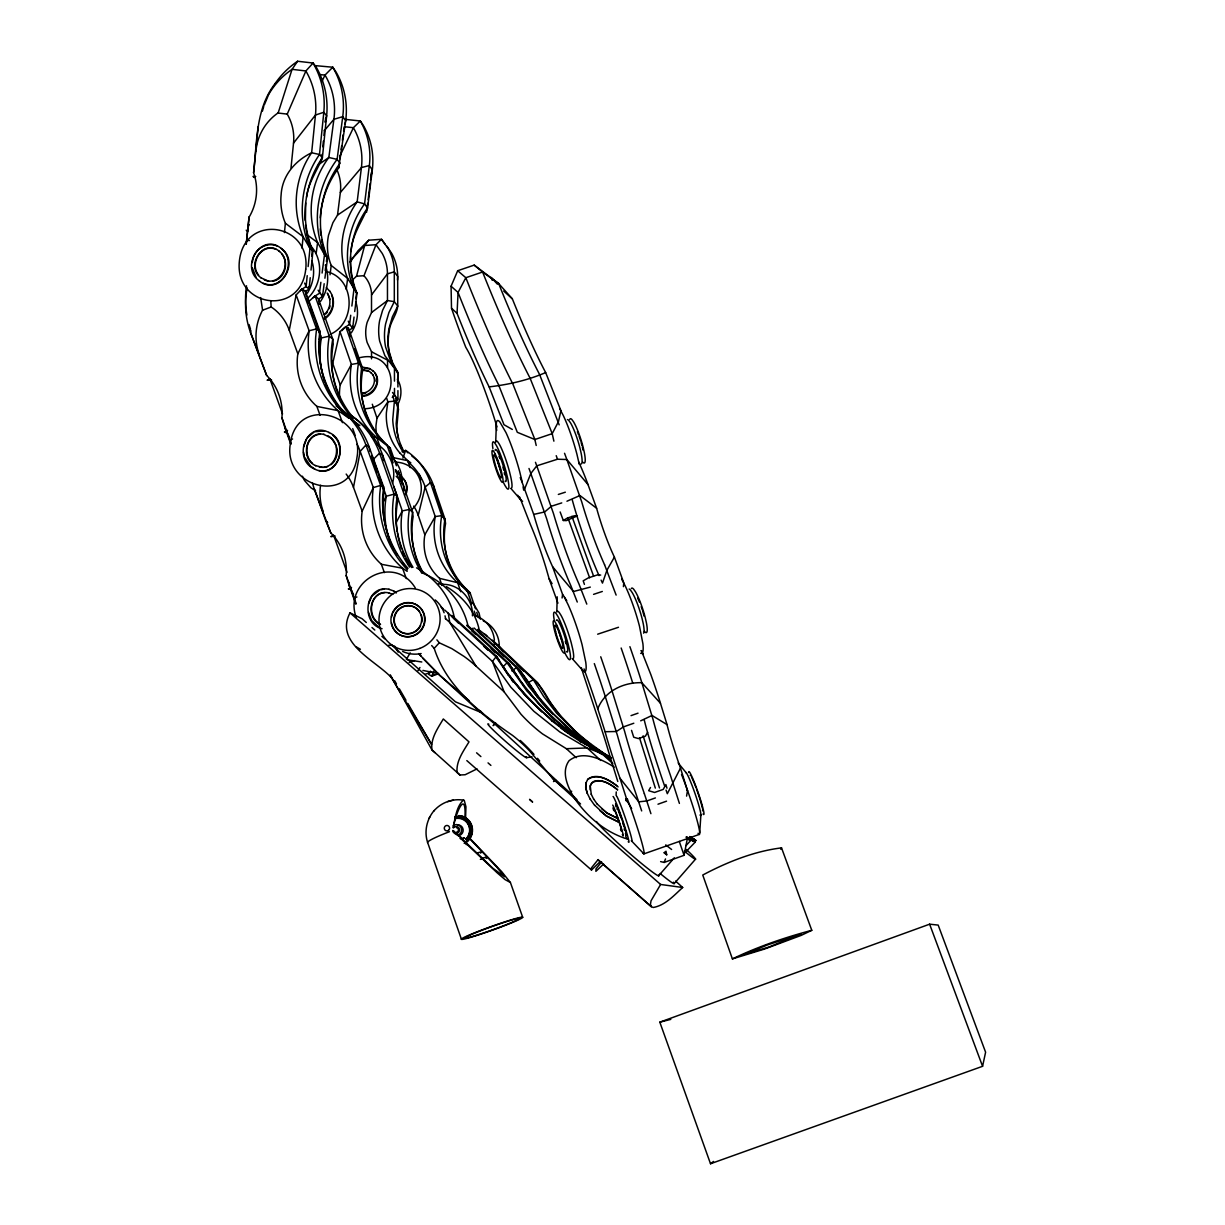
<?xml version="1.0" encoding="UTF-8"?>
<svg xmlns="http://www.w3.org/2000/svg" width="1225" height="1225" viewBox="0 0 1225 1225"><rect width="100%" height="100%" fill="white"/><g stroke="black" fill="none" stroke-linecap="round" stroke-linejoin="round"><path stroke-width="1.5" d="M556.808 611.796L557.207 596.82M401.968 483.89C402.642 475.315 399.871 466.281 394.205 459.773M472.452 615.838C473.462 599.209 458.717 583.1 441.689 584.463M495.712 442.148L496.293 425.856M465.041 816.478C466.051 787.001 454.062 817.795 453.618 827.533M616.098 795.53L616.252 791.932M585.902 782.744L585.688 787.491L587.158 793.05L590.282 799.358M512.31 429.454L503.996 424.723L489.127 386.87A246.455 30.227 72.2 0 1 457.063 313.401L458.058 292.469L465.837 277.723L482.589 272.011L498.652 283.526L512.356 298.854A248.323 35.295 72.3 0 0 545.661 372.584L560.928 410.651L558.462 421.645L552.215 433.65L553.884 441.168M397.497 280.066L397.681 276.345A53.043 49.306 -39.2 0 0 391.862 253.636L386.901 246.21M590.098 789.803L590.312 785.914L591.889 783.005C600.372 777.232 610.907 784.459 617.645 789.941M305.729 202.921L305.438 219.275A101.078 99.164 -46.4 0 0 312.942 251.079L311.012 270.097M685.77 772.546A22.525 1.822 70.8 0 1 692.952 787.782A22.923 1.853 70.8 0 1 700.914 814.702L699.689 832.893A40.9 3.216 70.8 0 1 698.051 833.276M465.577 818.116L465.944 806.77L464.244 800.338C453.219 797.996 441.031 802.467 433.788 811.072M623.418 586.653L623.77 582.855L614.399 557.099A58.831 9.968 71.7 0 1 596.621 508.252L588.015 484.625A58.249 9.509 71.7 0 0 578.675 461.963M258.199 126.68L253.636 172.403C257.127 142.207 255.413 108.918 275.15 83.499M284.43 232.597L285.379 223.241A59.336 58.126 -48.5 0 1 281.122 194.76C282.209 175.849 294.827 160.843 311.64 152.773L315.468 115.028A74.48 72.642 -49.4 0 0 305.867 70.973L313.079 63.042L316.004 66.686M290.999 167.993L293.525 143.141A49.046 47.882 -50 0 0 287.232 114.124L305.913 70.958L292.055 69.335A75.628 73.929 -47 0 0 268.887 94.08M301.962 248.139L303.126 236.747A90.849 89.073 -46.9 0 1 296.389 208.143C295.148 188.665 300.493 168.836 311.64 152.773L319.495 154.488L322.389 157.688C317.091 170.673 308.287 182.709 306.541 197.21M307.215 275.656L306.112 286.573A26.797 26.307 -52.8 0 0 300.431 290.723M308.133 266.56L309.986 248.353L303.126 236.747L285.379 223.241M311.701 256.285L312.283 250.589L309.129 243.683M321.256 161.976L322.022 154.381M322.788 146.801L323.369 141.105M323.951 135.408L324.518 129.727M310.231 277.708L309.083 289.115A26.659 26.169 -52.8 0 0 306.127 290.983M246.21 243.959L249.073 216.917L246.286 244.051M318.975 339.34L319.847 331.148L305.377 291.274L302.024 288.84L296.144 294.919L289.284 330.214L297.828 353.841A59.397 58.142 -59.4 0 0 316.877 406.378M493.997 646.172L494.41 642.819A192.31 177.319 -61.3 0 0 482.267 632.391L478.056 629.237M330.046 274.783L331.209 265.458L347.624 278.381L356.996 293.234L354.714 311.548M331.24 265.442A54.65 52.262 -36.7 0 1 328.545 235.169L332.924 222.674L337.518 215.125L340.351 192.524A45.218 42.982 -38.1 0 0 337.135 170.26M346.246 289.406L347.624 278.381A83.744 80.192 -35.3 0 1 341.897 245.628C342.587 229.948 347.931 214.559 357.149 201.865L361.421 167.565A68.6 65.124 -37.6 0 0 353.382 127.706L360.349 120.984L363.366 125.486A76.302 72.459 -37.5 0 1 372.323 169.846L367.561 208.02C361.651 222.093 351.942 235.46 351.054 251.554M350.717 315.238L349.584 324.441L352.678 328.055A25.067 24.087 -39.8 0 0 349.891 329.77M351.866 306.036L353.918 289.467A93.667 89.793 -34.9 0 1 347.517 252.825C348.267 235.292 354.255 218.081 364.56 203.886L369.322 165.543L361.421 167.565L340.351 192.524M355.847 298.747L356.521 293.234A88.46 84.816 -35.1 0 1 354.683 288.258M366.551 212.369L367.684 203.319M368.128 199.69L370.149 183.383M370.608 179.769L371.053 176.14A72.428 68.799 -37.6 0 0 371.42 172.495M354.04 317.045L352.678 328.055L352.433 326.279M320.873 282.286L319.403 293.387A29.277 28.389 -44.6 0 0 313.278 297.706M322.083 273.037L324.533 254.54L317.597 242.611L306.878 234.618M324.901 278.228L327.58 257.97A98.214 95.106 -39 0 1 340.06 163.216L337.105 159.357L342.74 116.666A81.034 77.787 -41.5 0 0 332.756 67.222M325.207 270.572L325.927 265.075M326.417 261.4L326.891 257.725A93.177 90.206 -39.2 0 1 322.542 244.357M320.276 217.851A93.177 90.206 -39.2 0 1 338.743 167.825L339.233 164.165M339.968 158.668L340.443 155.008M341.178 149.496L341.653 145.836M342.387 140.339L343.107 134.842M343.597 131.167L344.072 127.507M324.181 283.741L322.481 296.634A29.14 28.267 -44.6 0 0 319.312 298.594M316.142 253.59L317.597 242.611A88.231 85.352 -39.4 0 1 328.836 157.489L333.904 119.3L342.74 116.666L345.68 120.739L338.758 167.84M686.582 796.112L687.47 790.692L680.487 768.106A57.927 4.425 70.4 0 1 667.043 724.603L660.459 703.272A57.805 4.318 70.5 0 0 650.812 674.5L641.395 650.659M398.447 438.412A66.472 62.812 -39 0 1 396.839 426.974L398.431 409.426L397.849 405.077L394.419 401.126L387.881 401.8L376.994 418.138L375.998 425.442A41.482 39.108 -40.6 0 0 376.32 432.67M381.373 564.25A59.673 58.739 -65.4 0 1 362.171 511.208L353.504 487.366L360.181 451.382L365.969 444.966L369.016 446.604L383.624 486.846L384.114 491.24A95.81 94.463 -62.2 0 0 391.847 545.11M660.612 861.604L664.134 862.446L684.086 855.31L687.608 837.226M371.053 176.14L372.293 169.846L369.322 165.543M452.928 827.625C455.409 818.361 456.144 806.754 463.463 800.048M325.283 122.133L326.646 115.701A82.81 80.773 -49.3 0 0 315.973 66.717M982.572 1066.301L985.604 1052.214L938.182 925.089L929.622 924.186L659.816 1022.171L710.515 1163.75L982.572 1066.301L929.622 924.186M553.516 781.581L555.538 779.881M252.182 262.548L252.932 259.149M339.999 331.623L351.391 364.407L340.213 384.956L332.725 363.32L339.999 331.623L345.741 326.539L358.496 363.182A93.866 90.175 -42.8 0 0 387.039 445.119L393.164 462.836M344.883 124.123L345.68 120.739A80.651 77.435 -41.5 0 0 335.742 71.525L332.771 67.222L316.494 65.737M439.576 578.338A50.057 47.714 -42.3 0 1 424.861 534.804L418.23 515.281L425.182 487.014L430.496 482.635L433.788 486.218L444.981 519.109A84.755 80.988 -39.8 0 0 470.094 592.762L475.514 608.794M329.372 308.578L330.03 306.005M303.601 446.987L306.526 439.04M368.603 603.711L371.941 595.932L379.658 590.067M352.157 280.234L356.521 276.222L364.637 245.505L368.771 240.192L381.48 239.288L388.447 249.027A53.287 49.505 -39.2 0 1 394.297 271.843L394.312 301.672L388.907 312.559L385.584 323.982A63.899 59.933 -37.4 0 0 385.615 347.088L391.449 363.366L397.88 372.492L397.911 386.978M392.521 483.278C396.701 468.731 390.009 451.612 376.733 444.124M262.426 111.062L263.773 106.407M251.033 330.765L250.497 332.419L266.652 375.447A53.793 52.491 -65 0 1 281.918 417.832L291.183 443.772M434.186 810.475C426.713 819.28 423.972 831.591 427.663 842.586L461.412 939.223M402.933 458.135L405.628 450.387L407.894 452.867M264.324 104.906L268.642 94.524M366.306 622.484L362.064 618.717L350.013 612.883C333.966 643.339 376.488 660.734 392.153 678.436M664.134 862.446L665.512 858.939M566.746 600.633L562.581 594.37L552.613 566.762A63.118 9.448 71.7 0 1 533.717 514.408L524.591 489.081L530.823 473.493L536.764 465.837L557.497 459.222L566.853 459.528L588.015 484.625M397.528 404.893C401.984 397.022 402.198 387.039 397.405 379.26M397.604 382.384L397.88 372.492L392.429 362.278L389.091 351.299A63.608 59.703 -37.4 0 1 389.06 328.269L392.352 316.908L397.742 306.066L397.681 276.345L394.266 271.843L387.422 273.849L371.512 294.949L371.512 312.543L367.178 322.282A37.653 35.234 -38.7 0 0 367.178 342.556L371.527 351.759L371.527 358.864M496.967 426.928A73.362 8.33 71.6 0 0 465.791 347.318A124.858 14.777 71.9 0 1 451.504 308.195L451.076 286.221L457.691 270.725L474.197 265.105L498.652 283.526A312.758 44.222 72.4 0 0 539.567 374.452L559.167 424.861M433.849 671.132L431.659 676.185L428.551 674.271L430.388 671.147M362.141 511.208L373.303 487.581L360.181 451.382A74.174 72.612 -66.5 0 0 357.149 444.262M339.876 156.172L353.413 127.691L344.286 126.711M321.792 81.753L325.008 75.062L332.771 67.222M297.828 353.841L309.129 330.765L296.144 294.919M253.315 257.449C256.454 247.925 267.678 241.846 277.141 246.011M307.353 293.188C313.233 283.71 315.468 271.72 311.885 261.002M382.95 502.602L386.288 496.217L373.288 459.467A73.546 71.264 -56.4 0 0 371.879 455.807M396.318 522.355L402.29 510.932L393.746 486.31M351.299 332.833C357.287 323.737 359.323 312.053 355.709 301.672M318.714 342.908L321.409 337.932L308.623 301.763L315.024 295.761L329.326 336.171L332.741 339.126A98.766 95.78 -47.4 0 0 352.892 417.281M320.537 301.381C327.825 290.815 329.77 277.034 325.283 264.983M249.349 224.573L247.925 227.1L248.047 230.591M650.49 787.491L648.683 790.707L654.594 792.468L663.215 789.405L665.879 784.582L666.967 788.211M350.825 261.446L352.402 258.643M424.83 534.789L435.212 516.567L425.182 487.014A62.108 58.678 -44.5 0 0 407.879 461.764M614.399 557.099L607.018 570.054L602.47 583.1L601.092 580.114M680.487 768.106L667.319 793.708L666.063 790.094M647.627 732.32L645.437 736.118L638.485 738.583L633.738 737.236L631.533 730.36M406.363 659.387L410.222 652.864M780.723 849.231L781.535 847.884C754.217 851.207 727.068 862.109 702.752 875.033L732.397 958.899L764.247 949.145L801.288 935.349L811.777 930.311L781.535 847.884M417.939 670.733L419.945 667.503M349.983 262.028L358.083 250.696L368.771 240.192M313.079 63.042L297.598 61.25L292.055 69.335L278.136 113.037L287.262 114.109M429.133 818.086L429.699 817.274M562.581 594.37L562.091 597.984M682.677 887.497L660.612 884.465L651.042 900.788L650.429 904.326L651.21 906.592L653.277 907.48C665.282 905.336 674.041 895.368 682.677 887.497L675.587 881.097M576.96 799.619L570.268 793.065L571.692 791.212M352.387 258.398L364.637 245.505L375.998 244.709L381.48 239.288L384.941 243.928M293.525 143.141L315.468 115.028L323.767 112.302L326.646 115.701L322.389 157.688C309.757 175.864 303.984 198.389 305.163 220.408M732.397 958.899C757.54 946.833 784.735 937.462 811.777 930.311M598.137 859.552L591.399 867.943L591.491 870.026L599.362 862.385M601.613 861.895L595.993 868.893L595.901 871.327L603.619 864.038M324.334 130.677L333.904 119.3M658.591 875.814L674.317 857.806M674.24 883.547L695.555 859.123M495.114 723.378L493.139 725.644L495.62 722.964M580.558 803.967L552.919 778.717L529.858 751.216A147.551 147.245 19.6 0 0 512.586 735.429C480.506 713.486 446.543 686.903 434.201 648.347L439.285 642.788L451.765 648.607L464.183 656.508A133.219 132.974 27.9 0 1 476.004 666.124L504.072 691.773L520.947 714.19A162.558 162.512 -33 0 0 542.553 733.928L566.379 748.705L576.225 757.708M324.38 314.427C330.459 309.251 331.761 299.604 327.152 293.051M325.758 313.952L327.504 312.053M306.924 298.946C322.527 285.364 324.472 258.138 308.761 243.928M685.969 845.633L691.053 840.136L686.383 836.935M686.26 851.406L695.264 842.065L689.399 838.053M307.353 437.57L313.615 432.486M373.288 459.467L379.597 453.097L382.782 455.47L397.267 496.339A99.547 97.372 -51.3 0 0 411.784 567.573M331.056 464.658C336.278 460.539 338.422 453.189 336.492 446.865M466.71 844.561L466.021 844.438M710.515 1163.75L713.517 1161.453M511.943 670.994L516.414 667.564C530.318 681.131 538.066 700.914 553.103 714.129M392.23 397.39L394.496 395.66L394.481 388.386M395.69 401.387L397.941 399.672L397.926 390.607M371.512 312.543L387.467 300.538L394.312 301.672L397.742 306.066C396.869 314.84 389.917 322.083 389.213 331.209A60.362 56.656 -37.5 0 0 389.244 353.06L392.413 363.488L397.589 373.181M389.458 448.748L390.3 448.151A93.437 89.777 -42.8 0 1 361.926 366.535L349.186 330.061A76.18 72.52 -47.5 0 0 348.267 327.642M318.485 164.686L328.851 157.504L337.105 159.357M337.518 215.125L357.149 201.865L364.56 203.886L367.561 208.02C356.888 222.659 351.039 240.544 350.472 258.613A88.46 84.816 -35.1 0 0 351.973 277.998M323.706 318.577C331.745 314.121 334.915 303.463 331.73 295.041M324.212 319.051C333.874 313.722 336.431 299.451 329.494 290.922M330.275 334.318C356.23 323.078 355.48 279.178 327.228 271.736M587.847 779.437C597.632 772.485 610.127 780.585 618.12 786.894M477 768.887L465.148 774.736L459.911 774.996L431.95 749.914L390.27 674.822M594.63 780.968L591.798 782.729L590.22 785.654L591.277 794.382M563.316 520.487L567.359 518.053L574.357 515.786L577.297 515.939L566.272 520.625L563.316 520.487L560.147 511.958M463.142 838.62L464.413 837.808L460.952 838.788M269.607 378.862L267.111 380.209L271.583 379.995M434.982 674.408L431.659 676.185L438.489 673.781M287.569 430.327L284.414 431.981L285.869 432.716M640.69 720.821L652.037 715.461L667.058 724.633M566.945 501.224L579.946 495.528L596.621 508.268M333.384 535.402L330.827 536.642L335.191 536.075M452.745 830.504C451.872 834.026 465.975 837.992 460.018 838.497M351.544 587.403L348.329 588.934L349.661 589.332M522.707 917.341A32.554 1.883 -19.7 0 0 476.709 931.995A32.554 1.883 -19.7 0 0 476.739 935.456A32.554 1.883 -19.7 0 0 522.707 917.341L510.412 882.521L505.113 879.642L497.411 873.058L460.876 838.574M259.333 354.852A54.053 52.782 -59.8 0 1 262.517 310.262L271.138 306.985L270.832 301.304M402.122 451.734L405.628 450.387A69.396 65.553 -44.5 0 1 430.45 482.65M409.089 662.541L414.479 660.581M424.83 674.408L431.705 671.943M655.406 797.934L646.892 800.951L638.776 801.839L619.972 778.243A62.123 3.522 70.5 0 1 605.073 731.692L597.769 708.862C604.599 690.931 623.586 682.172 641.839 682.692L660.459 703.272M657.978 804.213L666.553 801.165M631.043 715.63L638.026 713.164M633.8 723.24L623.448 726.9L616.405 731.509L605.089 731.723M699.322 834.409L643.921 853.871L631.916 841.315M597.662 634.198L618.487 627.277M593.574 594.355L602.317 591.461M590.327 587.097L573.468 591.522L552.613 566.762M558.34 494.441L565.337 492.19M561.754 502.908L551.372 506.247L544.712 511.943L533.732 514.408M272.67 281.245C286.405 279.024 290.049 258.98 279.04 251.156M545.661 372.584C527.378 380.363 508.635 384.619 489.127 386.87M373.303 487.581L380.653 485.406L383.624 486.846L382.751 495.084A101.246 99.838 -61.8 0 0 408.017 568.415M453.434 800.109L447.63 801.64M659.816 1022.171L670.795 1019.384M315.024 431.705L324.548 430.94M381.235 589.715L384.374 589.011M329.326 336.171L321.409 337.932A88.736 85.98 -48.1 0 0 322.267 373.441M320.2 434.186C306.219 435.273 302.422 454.934 312.452 463.31M323.691 467.429L327.565 466.587M416.699 559.856A89.471 86.822 -46.4 0 1 413.131 516.659L412.549 512.096L409.38 509.432L402.29 510.932A84.724 82.106 -46.7 0 0 412.993 567.343M384.88 592.594C368.847 593.834 366.979 617.921 380.546 624.337M359.155 357.838C398.248 347.517 402.872 407.665 364.591 408.737M362.018 395.69C372.614 395.415 381.128 382.767 375.08 373.349M362.569 396.242C375.126 396.211 383.226 378.816 372.66 370.532M361.926 393.164C370.654 392.995 377.729 382.613 372.813 374.819M362.478 393.715L365.708 393.133M686.919 838.834L691.053 840.136L686.138 837.226M691.053 840.136L687.914 838.681M526.628 757.632L532.018 756.805M595.932 780.8C604.032 779.712 611.566 784.735 617.538 789.666M356.521 276.222L364.009 275.702L375.998 244.709L382.231 253.422A47.683 44.299 -39.3 0 1 387.452 273.849L387.467 300.538L382.613 310.262L379.658 320.475A57.116 53.532 -37.7 0 0 379.673 341.147L384.88 355.679L394.45 368.373L394.465 381.113M566.379 748.705L587.097 747.954L601.705 753.467L612.791 763.604M255.749 176.461L253.024 176.446L254.111 177.487M600.694 575.061L597.08 575.015L588.322 577.909L583.207 580.818L584.417 584.386M361.957 367.025L369.521 368.449L373.212 371.098M362.508 367.592L370.072 369.031M318.883 470.507C338.222 474.534 347.196 446.543 332.924 435.319M362.049 369.537L368.266 370.762L371.389 373.058M362.6 370.118L368.817 371.328M389.259 589.347C365.172 584.049 359.844 623.341 382.062 628.716M324.196 434.462C305.76 429.853 299.589 459.191 315.866 465.73M319.235 466.985C337.273 470.706 343.077 442.654 327.565 435.671M322.374 467.337L315.392 465.577M388.861 645.177L392.398 645.422M246.684 240.314L249.517 240.529M388.907 592.9C370.532 588.567 364.33 617.155 380.118 624.306M319.541 74.557L325.008 75.062A72.52 69.626 -41.6 0 1 333.92 119.3M346.062 119.453L360.349 120.984M438.351 583.743L443.419 584.478M407.251 659.77L421.813 661.99M407.19 571.355L402.55 568.216L381.358 564.281L384.374 572.596M423.865 573.698C445.41 582.411 462.928 602.853 467.996 625.807M422.916 670.427L438.504 673.52M391.862 457.308L407.833 460.722L410.819 462.82M371.42 436.483L376.856 437.708L390.3 448.151L396.425 465.73M263.298 283.266C283.679 291.856 297.66 260.267 280.877 248.216M276.069 249.364C261.338 242.902 249.104 263.559 258.582 275.074M264.386 279.913C279.132 286.405 291.382 265.703 281.888 254.172M268.719 281.291L260.925 277.784M329.219 432.609C306.189 420.328 292.254 459.252 314.212 468.838C337.518 481.211 351.284 441.521 328.744 432.41M388.83 589.286L393.96 591.047M323.722 434.278L331.454 438.274L336.171 445.456M388.478 592.839L392.766 594.324M619.008 822.128L606.268 815.804L600.097 810.858M619.115 822.434L606.375 816.095L594.615 805.162M625.699 838.543C604.048 831.362 585.933 815.682 573.499 796.786C567.527 786.22 560.989 771.872 569.074 760.679C582.778 749.853 601.475 759.071 614.261 767.095M617.339 818.147L606.85 812.864L601.766 808.776M617.446 818.438L606.942 813.155L597.279 804.075M604.859 755.764L609.805 757.754L601.49 753.375M482.589 713.103L455.424 701.818L391.77 645.146M603.251 754.738L609.912 757.555M594.094 749.532L601.705 752.426L611.367 761.246M691.099 838.099L695.907 840.61L689.614 836.568M687.991 838.375L695.264 842.065L689.062 838.176M695.264 842.065L690.441 839.6M589.608 746.867L602.057 754.432M371.527 351.759L387.544 360.15L387.559 367.653M611.183 757.999C579.333 742.074 551.342 718.876 528.649 691.513M605.242 754.569L611.275 757.877M481.471 711.74L476.571 708.969L439.453 675.052L419.455 654.548M478.209 709.903L476.571 708.969L493.629 723.041M611.367 757.877L595.381 747.985M356.368 646.923L360.41 649.281M579.992 741.217L601.705 753.467L601.705 752.426C565.506 734.464 533.978 707.529 509.493 675.465M598.397 751.66L570.314 732.963L551.74 717.283L526.872 690.946L507.028 662.756L466.633 625.424M590.45 747.388L593.574 749.241M595.626 748.843L608.059 756.177M602.685 754.156L607.232 756.866M259.087 280.724C278.948 297.308 300.891 262.441 281.367 248.552C261.262 231.724 239.273 267.586 259.578 281.03M279.53 251.477C263.023 237.328 244.571 266.943 261.415 278.09M686.75 838.359L689.859 840.335M687.608 837.578L692.293 840.58M608.151 756.499L578.736 735.138M570.452 734.985L581.308 742.182M581.14 741.217L587.342 745.321M695.065 840.044L691.283 837.548L695.907 840.61L690.732 837.18M315.591 490.873L310.874 487.734L304.55 480.537L302.391 476.203M598.489 750.481L586.117 742.503L567.711 728.232M593.65 748.444L598.137 751.446M352.785 420.634L359.874 425.504M314.687 468.991L310.522 466.082L304.749 457.415M393.547 590.986L396.349 592.961M379.352 627.613L371.742 620.662L368.526 612.423M561.065 728.186L567.772 733.04M571.202 735.567L551.556 720.637M416.561 567.849C436.207 579.012 450.892 596.789 454.643 619.437M571.983 734.525L575.03 736.746M589.026 744.172L570.712 729.962L553.654 714.007L538.357 696.749L519.63 669.585L477.49 630.186M583.284 741.125L586.224 743.284M461.626 585.473A80.421 76.853 -40.1 0 0 469.405 593.467L470.063 592.793L466.909 589.654L457.675 582.717L439.561 578.353L441.98 585.473M484.043 633.616L486.846 635.729M663.843 852.631L666.706 854.79L665.971 851.191M446.375 586.637C463.708 597.065 476.892 613.051 479.863 633.463M312.283 250.589L312.942 251.079L309.986 248.353M400.498 480.46L401.923 481.563L396.165 476.28M616.772 785.638C609.024 779.789 596.988 772.439 587.77 779.161L585.979 783.02L585.764 787.752L587.234 793.325M570.498 733.316L560.606 725.154M591.108 744.693L575.122 731.003L560.637 715.813L548.05 699.582L537.744 682.8L498.942 646.111A191.452 176.66 -61.3 0 0 492.327 640.17M588.291 743.59L592.165 746.729M573.208 733.147L576.072 735.459M474.197 265.105L482.589 272.011A372.522 51.879 72.5 0 0 530.119 378.265L552.215 433.65L534.866 439.515L517.302 432.303L498.468 384.558A316.387 40.257 72.3 0 1 458.058 292.469L451.076 286.221M512.356 298.854L503.705 291.045M457.691 270.725L465.837 277.723A372.4 49.551 72.5 0 0 512.907 384.099L534.866 439.515A101.353 13.153 71.4 0 0 536.213 445.471M469.206 700.731L439.453 675.052L422.717 658.177M563.531 787.843L552.919 778.717L550.071 774.583M246.21 230.177L247.588 231.372M551.908 720.882L524.576 694.851L509.018 676.123L495.941 656.799L448.258 613.22A227.727 227.192 31.5 0 0 444.629 609.973M350.013 612.883L660.612 884.465M396.379 472.084L399.61 474.917L400.514 479.756M466.817 760.603L591.491 870.026M476.586 752.808L480.889 756.591M488.04 762.884L490.903 765.411M529.552 799.45L532.416 801.962M529.767 799.435L532.615 801.946M371.971 627.522L374.804 630.048M381.878 636.342L384.696 638.853M570.406 730.743L542.66 703.655L528.343 685.878L516.414 667.564L474.09 627.996M584.417 740.436L556.318 712.797L543.701 696.504L533.35 679.661L494.41 642.819L498.942 646.111L503.46 651.669M316.188 296.817L318.5 298.9L332.741 339.126L333.261 344.133A93.713 90.864 -47.7 0 0 334.639 383.547M451.826 615.44L496.477 656.248L499.417 660.627L496.6 658.055M458.625 623.341L452.255 616.849M483.936 646.478L488.163 650.337M600.817 760.511L587.097 747.954L559.779 731.938L533.809 711.235L510.84 687.21L492.435 661.439L449.759 622.453A203.794 203.335 31.3 0 0 445.41 618.594M494.701 723.914L570.268 793.065M434.967 752.671L431.95 749.914C430.419 738.522 437.8 728.324 443.312 718.968L468.991 741.875C463.448 751.139 455.976 761.077 457.078 772.408L459.911 774.996M467.307 625.041L508.896 663.475L517.853 677.165M471.594 630.661L475.79 634.55M491.194 648.791L495.405 652.68M451.504 308.195L457.063 313.401M498.498 651.47L504.011 656.615M516.889 664.7L523.718 671.147M524.423 678.711L528.434 682.524L537.683 697.592M349.722 417.756L352.08 420.007M541.833 711.985L526.444 696.535L511.759 678.864M554.45 719.718L538.342 703.395L521.437 682.279M327.351 522.08L325.62 520.38L314.258 488.897A83.04 81.554 -62.8 0 1 312.513 483.278M453.388 830.611L492.971 868.326L504.547 876.763L496.768 867.086L469.818 838.834M576.975 733.729L564.327 720.53M469.726 838.206L501.638 871.588L510.412 882.521M346.889 327.718L349.186 330.061L350.442 336.661M326.34 287.615L329.984 291.428M399.993 453.158L407.833 460.722L410.176 467.613M497.472 284.246L491.24 277.447A156.31 21.116 72.1 0 0 492.205 280.265M431.675 645.56L434.201 648.347M533.962 754.37L531.604 751.752A224.098 223.532 20.7 0 0 520.273 740.451M324.533 254.54L327.58 257.97L325.329 254.31M572.289 658.667L581.676 669.294A41.864 6.079 71.9 0 0 585.749 662.174L582.089 644.733A42.906 6.232 71.9 0 0 568.002 604.492L564.48 597.463M511.039 488.607L520.487 499.524A41.589 5.941 72.4 0 0 522.631 501.209M415.321 588C394.327 553.378 342.954 580.451 356.153 617.323M370.838 372.492L373.349 375.386M472.682 602.486L479.082 613.036L480.384 619.207M418.858 653.538L421.063 656.187M537.484 758.306L539.704 760.985M678.16 762.976L686.459 773.082M478.47 631.748L480.797 634.596M561.142 716.763C549.826 705.952 545.707 689.139 533.35 679.661L528.434 682.524L529.338 686.077M436.896 639.848L439.285 642.788M590.205 799.083L594.707 805.438M593.666 799.067L597.371 804.35M502.648 665.895L510.672 677.348M524.116 686.061L508.896 663.475L507.028 662.756L503.046 666.783L508.39 675.281M511.346 679.492L513.336 682.294M517.67 495.252L520.487 499.524M505.267 669.784L496.477 656.248L492.435 661.439L504.072 691.773M625.837 800.645L625.761 798.639L631.625 808.592M664.884 851.865L666.706 854.79M392.521 392.49L397.65 398.967M519.676 497.059L530.18 523.933A65.737 9.341 71.6 0 1 545.937 567.665L549.152 578.843L552.092 583.636M476.004 666.124L449.759 622.453L448.258 613.22M390.254 675.664L431.567 744.387L407.848 703.502M617.63 809.082L617.216 808.393L617.155 809.266M394.557 646.096L398.156 652.113M641.15 650.582L643.064 653.813M624.229 829.738L624.811 830.397L624.352 828.115M394.572 680.61L396.471 683.872M399.319 688.787L405.95 700.225M256.117 277.371L252.273 267.816M559.595 408.568L563.056 415.045A42.538 6.875 72.5 0 1 576.99 454.49L579.241 464.244M327.657 293.556L330.076 299.497M621.672 579.18L625.332 586.147A42.814 7.028 71.9 0 1 639.496 626.266L642.911 643.737A41.773 6.86 71.9 0 1 640.629 653.293M591.185 794.106L593.757 799.343M686.628 788.977L687.47 790.692M353.566 594.737L349.079 585.382L346.185 575.582A54.068 52.997 -71.4 0 0 330.735 532.814L314.258 488.897M281.934 417.832L284.981 428L289.559 437.585M604.568 564.74L616.129 595.09M620.508 829.325C625.301 839.63 614.108 805.989 614.077 810.261M354.331 288.319L356.996 293.234A93.238 89.41 -34.8 0 1 350.61 256.745M330.75 532.798L325.62 520.38A82.075 80.375 -72.1 0 1 327.642 522.508M304.673 283.097L306.112 286.573L309.083 289.115L308.623 286.665M618.273 810.475L621.044 817.764M318.117 290.187L322.481 296.634L322.053 294.413M348.283 321.149L349.584 324.441A25.189 24.194 -39.8 0 0 346.782 326.187M584.019 668.927L587.296 678.007A61.878 3.43 70.6 0 1 597.769 708.877M571.907 516.337L593.558 576.056M568.002 518.083L589.623 577.771M586.79 604.109L578.95 583.973A101.721 16.047 71.6 0 1 553.47 513.535L536.764 465.837A97.709 14.455 71.8 0 0 535.463 462.3M371.512 456.527L377.178 472.146M379.061 477.352L384.114 491.24M306.725 297.981L308.593 303.142M310.461 308.302L313.585 316.892M316.708 325.498L320.445 335.818L319.847 331.148L316.555 328.897L302.024 288.84M352.723 428.612L355.235 435.549M402.55 568.216L406.317 578.598M342.433 422.64L338.085 410.635A90.374 88.522 -57.2 0 1 309.175 330.765L316.555 328.897L315.683 337.135A101.323 99.286 -56.4 0 0 343.046 412.549L348.941 418.2L338.085 410.635L316.862 406.409L320.092 415.336M577.266 602.042L570.911 585.826A96.545 14.96 71.6 0 1 546.702 518.864L530.823 473.493A93.039 13.552 71.8 0 0 528.986 468.471M549.152 578.843L557.926 603.19M333.629 535.279L346.997 572.305M346.185 575.582L356.092 603.481M355.878 604.216L349.079 585.382A82.075 80.375 -72.1 0 0 349.248 582.411M269.944 378.984L282.546 413.912M266.652 375.447L250.497 332.419A82.672 80.712 -58.1 0 1 247.205 287.875M284.981 428L290.769 444.078M684.086 855.31L680.411 844.714A28.359 1.899 70.3 0 1 679.324 841.407M396.425 497.58L397.666 501.102A94.448 92.38 -51.7 0 0 397.222 531.619M644.365 793.723L650.919 813.676M398.263 471.013L412.549 512.096M354.668 348.773L362.493 371.297A88.644 85.183 -43.1 0 0 368.587 420.405M390.071 450.509L393.133 459.314M395.629 469.895L409.38 509.432M380.531 448.304L376.856 437.708A83.928 80.559 -43.4 0 1 351.422 364.422L358.496 363.182L361.88 366.535L362.493 371.297M476.724 612.362L478.531 617.691M435.533 494.058L444.981 521.819M430.496 482.635L441.72 515.648A85.138 81.325 -39.8 0 0 466.939 589.623M466.909 589.654L471.763 603.94M474.197 611.076L476.02 616.435M395.507 398.186L397.849 405.077L396.18 423.574A70.055 66.181 -38.8 0 0 403.729 451.091M460.753 591.752L457.675 582.717A76.118 72.642 -40.4 0 1 435.243 516.567L441.72 515.648L444.981 519.109L445.563 523.55A80.421 76.853 -40.1 0 0 456.848 579.088M396.073 402.458L398.431 409.426M392.643 395.935L394.419 401.126L392.735 419.685A70.361 66.456 -38.8 0 0 403.423 452.515M419.226 474.228L421.063 479.633M386.687 398.293L387.881 401.8L386.365 412.886A63.088 59.535 -39.2 0 0 399.993 453.158M372.308 404.235L376.994 418.138M617.783 781.504L608.626 751.89A65.017 3.522 70.6 0 0 596.1 712.797L583.758 675.373A56.963 3.216 70.6 0 1 581.37 667.793M619.972 778.243L627.69 802.375M641.67 810.919L636.372 794.979A94.708 5.727 70.4 0 1 617.538 735.766L605.334 696.703A92.748 5.421 70.6 0 0 594.309 663.598M643.125 735.812L659.494 787.951M639.511 737.787L655.329 788.088M679.4 803.401L670.412 775.318A88.858 6.508 70.4 0 1 653.048 719.488L641.839 682.692A87.48 6.202 70.6 0 0 629.895 646.662M622.974 823.491L623.77 826.033M572.152 499.555L574.219 506.844A101.552 16.752 71.7 0 0 599.04 575.612M644.151 719.596L645.284 724.113A99.746 7.028 70.4 0 0 664.792 786.481M522.187 481.915L519.829 472.176A42.63 6.094 72.4 0 0 505.986 432.609L499.846 421.967A41.589 5.941 72.4 0 0 496.707 430.404M303.54 452.255L304.351 455.7M305.377 291.274L306.388 296.312M369.935 451.443L369.016 446.604A82.458 80.727 -66.4 0 0 341.545 409.395M434.936 492.327L433.788 486.218A69.075 65.293 -44.5 0 0 411.83 456.037M523.09 486.876L523.703 490.184M318.5 298.9L319.434 304.183M383.639 460.6L382.782 455.47A81.769 79.242 -56.3 0 0 350.978 415.658M260.649 297.553L262.609 310.308M374.59 378.158L375.003 381.189M397.666 501.102L397.267 496.339L394.144 494.15L379.597 453.097A82.167 79.61 -56.3 0 0 347.655 413.101M472.743 628.257L472.804 631.334M460.615 584.248A80.421 76.853 -40.1 0 1 457.752 580.405M413.667 506.109A40.961 38.787 -44.9 0 1 418.215 515.296M604.568 564.756A90.328 15.113 71.7 0 1 581.783 502.036L566.853 459.528A87.373 13.797 71.8 0 0 564.541 453.281M556.211 455.685A97.571 15.083 71.8 0 1 557.497 459.207M520.242 477.597A62.108 8.927 71.7 0 1 524.591 489.081M427.556 842.509A32.401 2.94 -19.6 0 1 449.468 831.698M477.842 852.768A14.746 1.332 -23 0 1 480.506 853.075M480.353 859.368A14.761 1.302 -23 0 1 482.313 858.847M483.079 857.99A18.482 1.638 -23 0 1 486.187 858.434M453.296 825.543A5.405 5.313 -75.8 0 1 461.029 827.518A5.405 5.313 -75.8 0 1 458.028 835.082M457.476 824.915A5.39 5.298 -75.8 0 1 463.157 829.846A5.39 5.298 -75.8 0 1 458.257 835.649M458.931 815.666A14.685 14.409 -75.8 0 1 464.489 843.397M453.602 827.763A3.415 3.353 -75.7 0 1 458.119 827.181A3.415 3.353 -75.7 0 1 459.038 831.683A3.415 3.353 -75.7 0 1 454.689 833.061M458.747 815.636A14.7 14.424 -75.8 0 1 464.306 843.367M455.057 817.917A12.602 12.357 -75.8 0 1 465.714 839.584M455.516 818.576A11.99 11.76 -75.8 0 1 465.668 839.186M454.797 816.631A13.919 13.659 -75.8 0 1 466.587 840.564M456.466 827.656A2.328 2.297 -75.7 0 1 456.42 832.28M643.63 633.157A23.03 3.843 71.9 0 0 643.263 623.755L642.068 618.518A23.551 3.92 71.9 0 0 632.284 592.701L630.523 590.144A23.03 3.843 71.9 0 0 629.129 589.041M572.473 658.667A24.577 3.507 71.9 0 0 572.58 648.454L571.248 642.895A25.112 3.583 71.9 0 0 560.989 615.287L559.228 612.515A24.577 3.507 71.9 0 0 557.053 611.688M631.334 588.521A23.03 3.859 71.9 0 1 633.662 589.194L635.438 591.752A23.551 3.951 71.9 0 1 645.223 617.568L646.417 622.805A23.03 3.859 71.9 0 1 644.396 631.365M637.704 598.122A19.37 3.246 71.9 0 1 639.45 602.087M641.196 606.635A19.37 3.246 71.9 0 1 642.268 609.836M642.773 611.443A19.37 3.246 71.9 0 1 644.105 616.16M554.404 620.998A24.577 3.476 71.9 0 1 556.058 613.465L557.804 616.236A25.128 3.568 71.9 0 1 568.048 643.86L569.395 649.418A24.577 3.491 71.9 0 1 567.956 658.315L566.195 655.467A25.128 3.568 71.9 0 1 564.863 652.833M566.363 651.501A16.675 2.358 71.9 0 0 567.451 647.351L566.777 643.998A17.058 2.419 71.9 0 0 560.131 624.49L558.784 621.933A16.675 2.358 71.9 0 0 556.395 620.417M562.52 642.176A12.158 1.73 71.9 0 1 558.768 630.722M565.307 641.211A11.928 1.684 71.9 0 1 565.827 643.692M580.972 463.953A22.877 3.752 72.5 0 0 581.125 453.143L579.9 447.799A23.397 3.843 72.5 0 0 570.345 422.594L568.691 420.359A22.877 3.752 72.5 0 0 567.42 419.578M511.085 488.208A24.408 3.43 72.4 0 0 510.748 476.847L509.355 471.166A24.959 3.507 72.4 0 0 499.341 444.231L497.718 441.796A24.408 3.43 72.4 0 0 495.803 441.658M569.747 419.425A22.877 3.782 72.5 0 1 571.815 419.455L573.484 421.706A23.397 3.859 72.5 0 1 583.039 446.88L584.264 452.239A22.877 3.782 72.5 0 1 582.809 462.192M577.388 431.751A19.248 3.185 72.5 0 1 578.522 434.661M579.073 436.192A19.248 3.185 72.5 0 1 580.65 440.939M581.125 442.547A19.248 3.185 72.5 0 1 581.997 445.701M582.365 447.217A19.248 3.185 72.5 0 1 583.008 450.111M492.894 448.549A24.408 3.399 72.4 0 1 494.548 442.684L496.186 445.134A24.959 3.476 72.4 0 1 506.185 472.084L507.579 477.765A24.408 3.399 72.4 0 1 506.721 488.163L505.083 485.651A24.959 3.491 72.4 0 1 503.153 481.808M505.052 481.18A16.568 2.312 72.4 0 0 505.818 476.188L505.098 472.712A16.936 2.358 72.4 0 0 498.529 453.449L497.273 451.106A16.568 2.312 72.4 0 0 495.145 450.279M494.594 462.07A11.852 1.638 72.4 0 0 500.106 476.938A11.852 1.638 72.4 0 0 500.535 471.058A12.082 1.669 72.4 0 0 494.931 455.899A11.852 1.638 72.4 0 0 494.487 461.779M501.347 472.222A12.082 1.684 72.4 0 1 497.626 460.876A11.852 1.654 72.4 0 1 497.074 458.318M498.988 456.481A12.082 1.684 72.4 0 1 499.984 458.64M502.97 467.2A12.082 1.684 72.4 0 1 503.735 470.078M504.256 472.712A11.852 1.654 72.4 0 1 504.577 474.764M621.152 648.01A97.464 6.615 70.6 0 1 632.682 682.907M644.365 793.723A99.807 6.309 70.4 0 1 624.628 731.386L611.842 690.226A97.525 5.941 70.6 0 0 600.74 656.784M700.914 814.717A22.525 1.822 70.8 0 1 700.011 814.993M627.277 798.715A40.9 2.435 70.9 0 1 629.068 803.569A41.604 2.481 70.9 0 1 644.09 852.401A40.884 2.435 70.9 0 1 642.834 852.661M681.529 774.506A40.9 3.216 70.8 0 1 685.143 783.878A41.604 3.262 70.8 0 1 699.689 832.877M631.304 840.626A23.949 1.378 70.9 0 0 631.993 840.442A24.378 1.393 70.9 0 0 623.188 811.915A23.964 1.378 70.9 0 0 616.68 796.127M688.664 772.5A22.525 1.853 70.8 0 1 696.045 786.772A22.923 1.883 70.8 0 1 703.977 813.691A22.525 1.853 70.8 0 1 703.073 813.982M696.596 789.268A18.88 1.547 70.8 0 1 702.354 808.087M702.629 810.016A18.543 1.516 70.8 0 1 702.476 810.782M690.15 775.348A18.559 1.516 70.8 0 1 690.701 775.747M691.65 777.324A18.559 1.516 70.8 0 1 696.045 787.767M628.241 841.636A23.964 1.347 70.9 0 0 628.915 841.452A24.378 1.363 70.9 0 0 620.08 812.925A23.964 1.347 70.9 0 0 613.021 796.526M627.139 839.447A23.964 1.347 70.9 0 1 625.623 835.894M625.393 833.567A16.262 0.919 70.9 0 0 626.281 833.965A16.538 0.934 70.9 0 0 619.942 813.875A16.262 0.919 70.9 0 0 615.517 803.967M616.037 806.862A16.538 0.934 70.9 0 1 615.593 804.932M622.331 834.562A16.262 0.903 70.9 0 0 623.203 834.975A16.538 0.919 70.9 0 0 616.833 814.885A16.262 0.903 70.9 0 0 612.714 805.085M613.756 810.644A16.538 0.919 70.9 0 1 612.975 807.872M440.923 606.804A227.727 227.192 31.5 0 1 443.389 608.902M363.963 275.748A32.172 29.936 -39.7 0 1 371.588 294.949M402.106 449.253A66.472 62.812 -39 0 1 400.024 443.925M401.999 477.382A15.665 14.853 -43.9 0 1 406.042 494.15M395.598 462.147A28.389 26.935 -43.9 0 1 419.884 479.695A28.389 26.935 -43.9 0 1 411.738 509.707M401.494 476.877A15.68 14.868 -43.9 0 1 405 494.9M401.892 481.41A12.908 12.25 -43.9 0 1 403.638 490.766M673.398 882.184A30.487 1.822 41.3 0 1 660.153 873.502M686.306 849.476A30.503 1.501 41.3 0 1 684.362 851.099M658.698 875.018A41.543 2.527 41.3 0 1 630.906 854.529A41.543 2.527 41.3 0 1 596.514 821.5M671.622 849.492A41.543 2.144 41.2 0 1 665.742 844.882M526.107 756.652A25.648 1.547 41.1 0 1 506.568 742.258A25.648 1.547 41.1 0 1 488.821 724.189M392.919 612.776A17.15 16.767 -60.6 0 1 419.808 607.263A17.15 16.767 -60.6 0 1 415.995 634.734A17.15 16.767 -60.6 0 1 391.51 622.943M391.556 617.032A17.15 16.767 -60.6 0 1 392.337 614.138M435.212 599.928A30.747 30.058 -60.7 0 1 444.108 612.776M445.012 615.823A30.747 30.058 -60.7 0 1 445.594 618.977M421.14 653.553A30.747 30.058 -60.7 0 1 402.612 651.424M420.619 625.684A14.133 13.812 -60.6 0 1 399.993 631.35A14.133 13.812 -60.6 0 1 398.462 609.912A14.133 13.812 -60.6 0 1 419.608 611.688M421.247 614.935A14.133 13.812 -60.6 0 1 421.767 622.178M483.247 620.845A28.389 27.853 -60.8 0 1 499.249 647.52M474.841 615.67A28.696 28.144 -60.7 0 1 494.379 640.2M313.033 63.072A83.223 81.156 -49.3 0 1 323.813 112.302L319.495 154.488C307.031 172.434 301.059 194.607 302.453 216.381A101.583 99.654 -46.4 0 0 309.986 248.353M275.15 83.499A84.249 82.381 -46.7 0 1 297.598 61.235M312.283 250.574A95.887 94.065 -46.6 0 1 305.592 225.048M325.605 118.105A78.584 76.67 -49.4 0 1 325.329 122.133M255.979 150.798A50.975 49.842 -48.5 0 1 278.06 112.914M253.483 172.449A52.292 51.067 -52.5 0 1 249.196 216.978M250.543 329.203A92.687 90.512 -57.6 0 1 249.073 324.548M246.899 315.024A92.687 90.512 -57.6 0 1 246.516 285.792M343.995 411.998A100.818 98.812 -56.4 0 1 319.005 339.34M343.383 412.503A95.397 93.498 -56.8 0 1 340.366 408.982M339.402 407.772A95.397 93.498 -56.8 0 1 336.615 404.051M335.727 402.765A95.397 93.498 -56.8 0 1 331.623 396.18M330.873 394.817A95.397 93.498 -56.8 0 1 320.506 335.818M271.154 306.954A48.648 47.423 -62.1 0 1 289.253 330.229M289.973 440.142A14.516 14.195 -65.2 0 1 292.576 438.994M336.094 405.919A82.871 81.11 -66.4 0 1 365.923 444.981L380.653 485.406L379.781 493.69A101.752 100.328 -61.8 0 0 407.42 569.824M404.235 565.062A95.81 94.463 -62.2 0 1 402.305 562.597M397.007 554.818A95.81 94.463 -62.2 0 1 395.43 552.107M394.664 550.729A95.81 94.463 -62.2 0 1 392.505 546.534M402.581 568.17A90.773 89.44 -62.6 0 1 373.365 487.581M346.17 474.06A48.878 47.898 -67.5 0 1 353.474 487.366M323.369 512.004A54.283 53.318 -65.2 0 1 320.552 485.299M354.316 598.106A14.577 14.332 -72.8 0 1 356.934 596.958M360.318 121.015A76.654 72.765 -37.5 0 1 369.353 165.543M341.928 330.658A25.189 24.194 -39.8 0 1 344.21 328.254M354.147 286.573A88.46 84.816 -35.1 0 1 352.341 279.744M379.689 438.535A88.644 85.183 -43.1 0 1 376.488 434.278M373.564 429.837A88.644 85.183 -43.1 0 1 371.772 426.775M370.93 425.197A88.644 85.183 -43.1 0 1 369.337 422.013M339.524 396.885A55.171 52.905 -45.2 0 1 340.244 384.956M331.898 361.176A45.172 43.074 -47.8 0 1 332.695 363.335M395.445 469.619A77.282 74.189 -51 0 1 396.349 472.1M421.767 573.147A94.754 91.906 -46 0 1 409.426 509.432M398.186 471.242A76.915 73.868 -51 0 1 399.58 474.933M422.594 571.57A94.31 91.507 -46 0 1 412.595 512.096M422.61 573.116A89.471 86.822 -46.4 0 1 417.312 561.571M324.518 254.555A98.689 95.535 -39 0 1 337.089 159.342M322.19 242.826A93.177 90.206 -39.2 0 1 321.578 239.763M320.843 235.108A93.177 90.206 -39.2 0 1 320.261 228.861M352.846 418.46A99.256 96.224 -47.4 0 1 329.311 336.171M343.459 405.383A93.713 90.864 -47.7 0 1 339.876 398.385M339.248 396.946A93.713 90.864 -47.7 0 1 337.472 392.567M336.936 391.081A93.713 90.864 -47.7 0 1 335.053 385.063M343.184 412.32A88.736 85.98 -48.1 0 1 339.478 408.155M338.299 406.715A88.736 85.98 -48.1 0 1 336.063 403.745M329.28 392.658A88.736 85.98 -48.1 0 1 327.672 389.305M326.907 387.605A88.736 85.98 -48.1 0 1 325.513 384.145M324.885 382.399A88.736 85.98 -48.1 0 1 322.711 375.248M409.671 567.144A100.037 97.832 -51.3 0 1 394.128 494.15L386.288 496.217A89.456 87.419 -52.1 0 0 391.954 546.595M409.732 566.011A94.448 92.38 -51.7 0 1 405.858 559.029M404.48 556.135A94.448 92.38 -51.7 0 1 402.612 551.709M401.494 548.723A94.448 92.38 -51.7 0 1 397.482 533.212M290.417 443.419C282.255 487.504 350.779 505.726 356.996 457.247C365.142 413.192 296.649 394.986 290.417 443.419M800.89 934.124L768.856 947.063L743.162 954.796L767.799 944.812L800.89 934.124M305.745 269.132C300.845 317.015 234.205 307.567 239.396 261.002C244.326 213.165 310.92 222.598 305.745 269.132M651.21 906.592L598.244 859.95L651.21 906.592M495.359 454.353L494.104 452.01A16.568 2.297 72.4 0 0 492.389 455.777L493.124 459.237A16.951 2.343 72.4 0 0 499.616 478.347L500.872 480.705A16.568 2.297 72.4 0 0 502.648 477.107L501.928 473.631A16.936 2.343 72.4 0 0 495.359 454.368M556.946 625.424L555.614 622.882A16.675 2.343 71.9 0 0 553.47 625.562L554.159 628.915A17.058 2.404 71.9 0 0 560.744 648.27L562.076 650.827A16.675 2.343 71.9 0 0 564.281 648.316L563.592 644.962A17.058 2.404 71.9 0 0 556.946 625.439M478.485 934.644A28.925 1.669 -19.7 0 0 519.308 918.551A28.925 1.669 -19.7 0 0 478.408 931.597A28.925 1.669 -19.7 0 0 478.485 934.644M448.457 830.397A2.726 2.664 -75.5 0 0 448.09 825.711A2.726 2.664 -75.5 0 0 444.277 828.422A2.726 2.664 -75.5 0 0 448.457 830.397M555.614 631.671A12.173 1.715 71.9 0 0 561.326 647.122A11.928 1.684 71.9 0 0 562.122 642.176A12.173 1.715 71.9 0 0 556.426 626.572A11.928 1.684 71.9 0 0 555.614 631.671M419.808 648.408A31.1 30.395 -60.6 0 0 429.347 595.534A31.1 30.395 -60.6 0 0 379.49 614.506A31.1 30.395 -60.6 0 0 419.808 648.408M413.438 635.591A17.165 16.767 -60.6 0 0 418.72 606.421A17.165 16.767 -60.6 0 0 391.204 616.864A17.165 16.767 -60.6 0 0 413.438 635.591M412.35 632.804A14.133 13.812 -60.6 0 0 416.868 608.81A14.133 13.812 -60.6 0 0 394.144 617.262A14.133 13.812 -60.6 0 0 412.35 632.804"/></g></svg>
